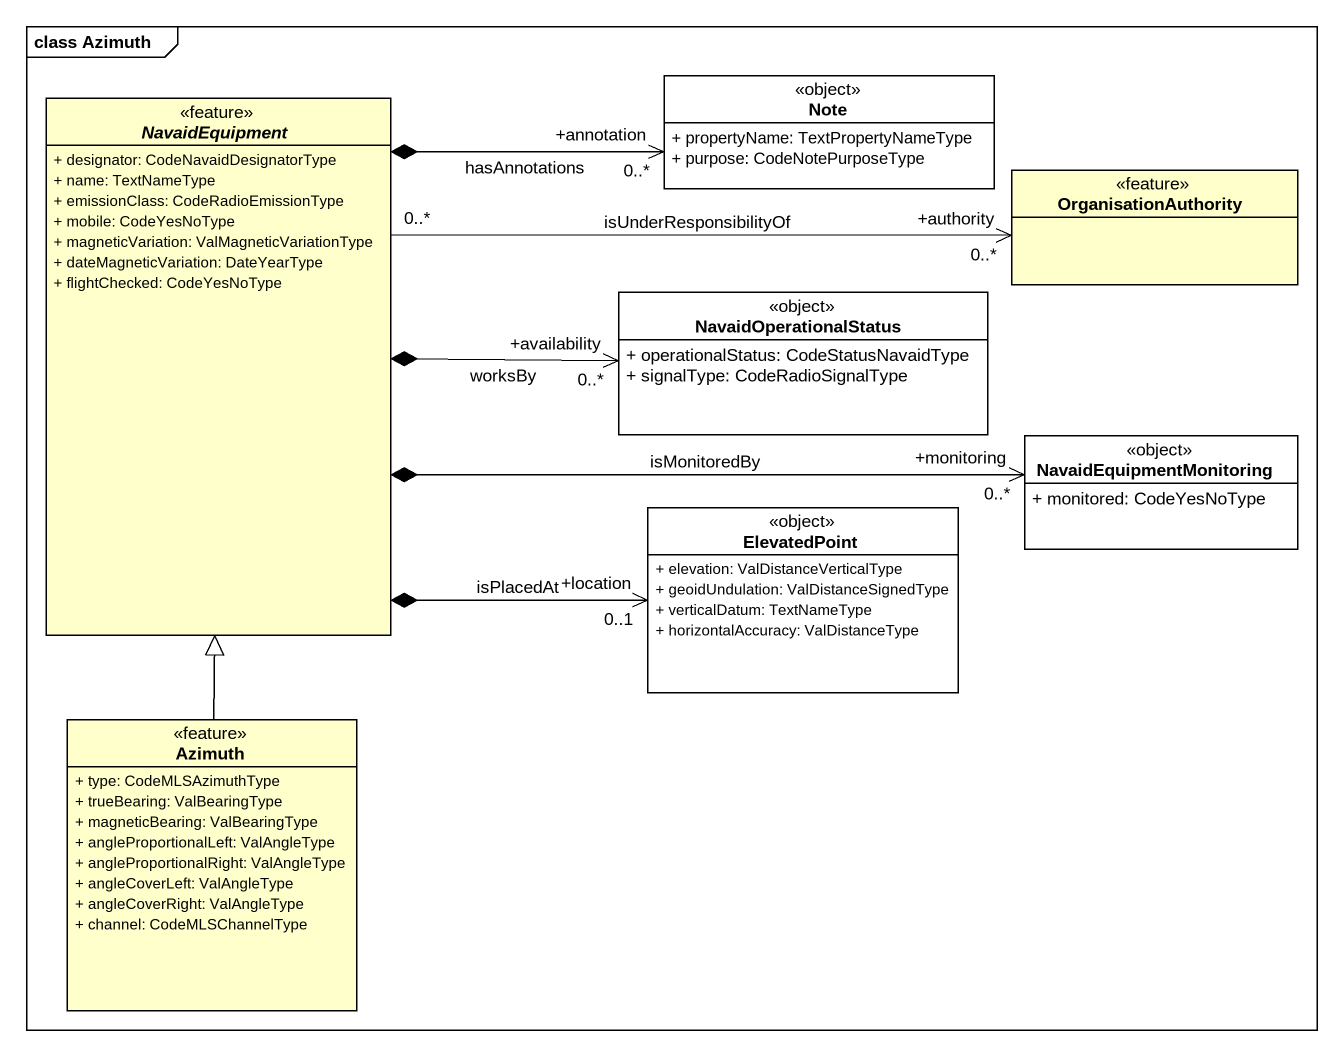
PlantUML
@startuml
mainframe class Azimuth
hide circle
hide empty members
skinparam classAttributeIconSize 0
class "Note" as Note_ <<object>> #FFFFFF {
  + propertyName: TextPropertyNameType
  + purpose: CodeNotePurposeType
}
abstract class NavaidEquipment <<feature>> {
  + designator: CodeNavaidDesignatorType
  + name: TextNameType
  + emissionClass: CodeRadioEmissionType
  + mobile: CodeYesNoType
  + magneticVariation: ValMagneticVariationType
  + dateMagneticVariation: DateYearType
  + flightChecked: CodeYesNoType
}
class OrganisationAuthority <<feature>>
class NavaidOperationalStatus <<object>> #FFFFFF {
  + operationalStatus: CodeStatusNavaidType
  + signalType: CodeRadioSignalType
}
class NavaidEquipmentMonitoring <<object>> #FFFFFF {
  + monitored: CodeYesNoType
}
class ElevatedPoint <<object>> #FFFFFF {
  + elevation: ValDistanceVerticalType
  + geoidUndulation: ValDistanceSignedType
  + verticalDatum: TextNameType
  + horizontalAccuracy: ValDistanceType
}
class Azimuth <<feature>> {
  + type: CodeMLSAzimuthType
  + trueBearing: ValBearingType
  + magneticBearing: ValBearingType
  + angleProportionalLeft: ValAngleType
  + angleProportionalRight: ValAngleType
  + angleCoverLeft: ValAngleType
  + angleCoverRight: ValAngleType
  + channel: CodeMLSChannelType
}
NavaidEquipment *-right-> "+annotation\n0..*" Note_ : hasAnnotations
NavaidEquipment "0..*" -right-> "+authority\n0..*" OrganisationAuthority : isUnderResponsibilityOf
NavaidEquipment *-right-> "+availability\n0..*" NavaidOperationalStatus : worksBy
NavaidEquipment *-right-> "+monitoring\n0..*" NavaidEquipmentMonitoring : isMonitoredBy
NavaidEquipment *-right-> "+location\n0..1" ElevatedPoint : isPlacedAt
Azimuth -up-|> NavaidEquipment
@enduml
